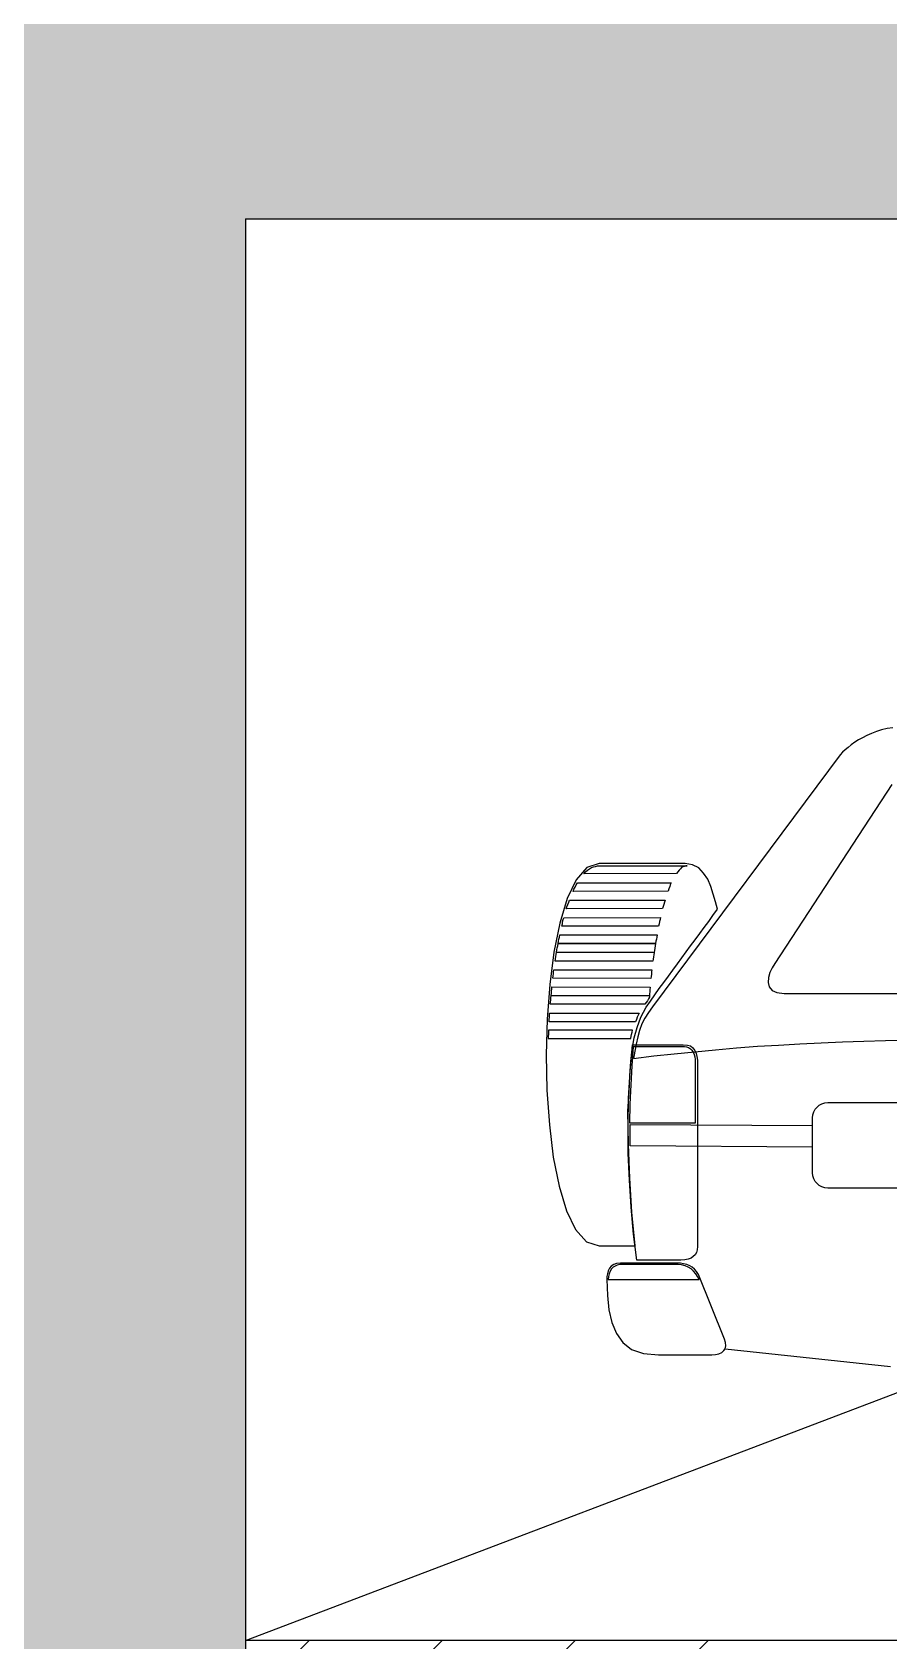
# Model space of a CAD drawing. Header units: millimetres. Extents: x 589 to 1175, y -455 to -172.
# Drawn here: x 611.98 to 613.425, y -194.237 to -191.521 of the extents above; entities that cross this region are included whole.
import ezdxf

# ---------------------------------------------------------------- set-up
doc = ezdxf.new("R2010")
doc.units = ezdxf.units.MM
for name, color, linetype in [('pohled', 4, 'Continuous'), ('SRAFA', 251, 'Continuous'), ('stafaz', 252, 'Continuous'), ('ZDIVO', 1, 'Continuous')]:
    doc.layers.add(name, color=color, linetype=linetype)

# ---------------------------------------------------------------- blocks, each defined once
blk = doc.blocks.new('A$C04E35D7F')
at = {"linetype": 'Continuous'}
for p, q in [((-43.41, 152.41), (-44.12, 152.03)), ((-42.7, 152.79), (-43.41, 152.41)), ((-41.89, 153.12), (-42.7, 152.79)), ((-41.07, 153.45), (-41.89, 153.12)), ((-40.2, 153.72), (-41.07, 153.45)), ((-39.27, 153.94), (-40.2, 153.72)), ((-38.34, 154.1), (-39.27, 153.94)), ((-47.18, 149.52), (-78.87, 106.98)), ((-46.79, 149.96), (-47.18, 149.52)), ((-46.36, 150.39), (-46.79, 149.96)), ((-45.87, 150.77), (-46.36, 150.39)), ((-45.32, 151.21), (-45.87, 150.77)), ((-44.72, 151.65), (-45.32, 151.21)), ((-44.12, 152.03), (-44.72, 151.65)), ((-38.5, 144.5), (-58.25, 114.29)), ((-89.94, 130.48), (-91.74, 128.41)), ((-87.86, 131.19), (-89.94, 130.48)), ((-89.5, 130.27), (-89.17, 130.48)), ((-89.17, 130.48), (-88.85, 130.59)), ((-88.85, 130.59), (-88.46, 130.7)), ((-88.46, 130.7), (-88.14, 130.81)), ((-88.14, 130.81), (-87.75, 130.81)), ((-73.36, 131.19), (-87.86, 131.19)), ((-87.75, 130.81), (-73.03, 130.81)), ((-73.96, 130.48), (-74.17, 130.27)), ((-73.74, 130.59), (-73.96, 130.48)), ((-73.52, 130.7), (-73.74, 130.59)), ((-73.25, 130.81), (-73.52, 130.7)), ((-72.1, 130.98), (-73.36, 131.19)), ((-73.03, 130.81), (-73.25, 130.81)), ((-71.07, 130.43), (-72.1, 130.98)), ((-70.25, 129.56), (-71.07, 130.43)), ((-91.74, 128.41), (-93.26, 125.25)), ((-91.74, 127.6), (-91.52, 127.92)), ((-91.52, 127.92), (-75.7, 127.92)), ((-90.48, 129.45), (-90.15, 129.78)), ((-74.83, 129.5), (-90.48, 129.45)), ((-90.15, 129.78), (-89.83, 130.05)), ((-89.83, 130.05), (-89.5, 130.27)), ((-75.7, 127.92), (-75.86, 127.6)), ((-74.61, 129.78), (-74.83, 129.5)), ((-74.39, 130.05), (-74.61, 129.78)), ((-74.17, 130.27), (-74.39, 130.05)), ((-69.54, 128.52), (-70.25, 129.56)), ((-69.05, 127.27), (-69.54, 128.52)), ((-93.26, 125.25), (-94.52, 121.1)), ((-92.99, 124.65), (-92.88, 124.98)), ((-92.88, 124.98), (-76.74, 124.98)), ((-92.28, 126.45), (-92.12, 126.83)), ((-76.25, 126.5), (-92.28, 126.45)), ((-92.12, 126.83), (-91.9, 127.21)), ((-91.9, 127.21), (-91.74, 127.6)), ((-76.74, 124.98), (-76.85, 124.65)), ((-76.14, 126.88), (-76.25, 126.5)), ((-75.97, 127.27), (-76.14, 126.88)), ((-75.86, 127.6), (-75.97, 127.27)), ((-68.61, 126.01), (-69.05, 127.27)), ((-68.23, 124.7), (-68.61, 126.01)), ((-93.43, 123.5), (-93.32, 123.89)), ((-77.17, 123.56), (-93.43, 123.5)), ((-93.32, 123.89), (-93.15, 124.27)), ((-93.15, 124.27), (-92.99, 124.65)), ((-77.06, 123.94), (-77.17, 123.56)), ((-76.96, 124.27), (-77.06, 123.94)), ((-76.85, 124.65), (-76.96, 124.27)), ((-69.37, 121.38), (-68.67, 122.41)), ((-68.67, 122.41), (-67.9, 123.45)), ((-67.9, 123.45), (-68.23, 124.7)), ((-94.52, 121.1), (-95.5, 116.2)), ((-94.19, 120.61), (-94.08, 121)), ((-77.83, 120.61), (-94.19, 120.61)), ((-94.08, 121), (-94.03, 121.32)), ((-94.03, 121.32), (-93.92, 121.7)), ((-93.92, 121.7), (-93.81, 122.03)), ((-93.81, 122.03), (-77.5, 122.09)), ((-77.72, 121), (-77.83, 120.61)), ((-77.66, 121.38), (-77.72, 121)), ((-77.56, 121.7), (-77.66, 121.38)), ((-77.5, 122.09), (-77.56, 121.7)), ((-70.9, 119.36), (-70.14, 120.4)), ((-70.14, 120.4), (-69.37, 121.38)), ((-95.01, 116.58), (-94.95, 116.96)), ((-94.95, 116.96), (-94.85, 117.29)), ((-94.85, 117.29), (-94.79, 117.67)), ((-94.79, 117.67), (-94.74, 118.05)), ((-94.79, 117.67), (-78.37, 117.67)), ((-78.37, 117.67), (-94.79, 117.67)), ((-94.74, 118.05), (-94.68, 118.43)), ((-94.68, 118.43), (-94.57, 118.76)), ((-94.57, 118.76), (-94.52, 119.14)), ((-94.52, 119.14), (-78.1, 119.14)), ((-78.48, 116.9), (-78.54, 116.52)), ((-78.43, 117.29), (-78.48, 116.9)), ((-78.37, 117.67), (-78.43, 117.29)), ((-78.32, 118.05), (-78.37, 117.67)), ((-78.21, 118.43), (-78.32, 118.05)), ((-78.16, 118.76), (-78.21, 118.43)), ((-78.1, 119.14), (-78.16, 118.76)), ((-73.19, 116.25), (-72.43, 117.29)), ((-72.43, 117.29), (-71.66, 118.32)), ((-71.66, 118.32), (-70.9, 119.36)), ((-95.5, 116.2), (-96.21, 110.74)), ((-95.28, 114.72), (-95.23, 115.11)), ((-78.81, 114.67), (-95.28, 114.72)), ((-95.23, 115.11), (-95.17, 115.49)), ((-95.17, 115.49), (-95.12, 115.81)), ((-95.12, 115.81), (-95.06, 116.2)), ((-95.06, 116.2), (-95.01, 116.58)), ((-95.06, 116.2), (-78.59, 116.14)), ((-78.59, 116.14), (-95.06, 116.2)), ((-78.76, 115.05), (-78.81, 114.67)), ((-78.7, 115.43), (-78.76, 115.05)), ((-78.65, 115.76), (-78.7, 115.43)), ((-78.59, 116.14), (-78.65, 115.76)), ((-78.54, 116.52), (-78.59, 116.14)), ((-75.43, 113.2), (-74.66, 114.23)), ((-74.66, 114.23), (-73.9, 115.27)), ((-73.9, 115.27), (-73.19, 116.25)), ((-58.25, 114.29), (-58.68, 113.58)), ((-95.66, 111.83), (-95.61, 112.21)), ((-79.14, 111.78), (-95.66, 111.83)), ((-95.61, 112.21), (-95.55, 112.54)), ((-95.55, 112.87), (-95.5, 113.25)), ((-95.55, 112.54), (-95.55, 112.87)), ((-95.5, 113.25), (-78.97, 113.25)), ((-79.08, 112.1), (-79.14, 111.78)), ((-79.03, 112.49), (-79.08, 112.1)), ((-78.97, 113.25), (-79.03, 112.87)), ((-79.03, 112.87), (-79.03, 112.49)), ((-76.96, 111.12), (-76.19, 112.16)), ((-76.19, 112.16), (-75.43, 113.2)), ((-59.28, 111.94), (-59.34, 111.12)), ((-59.07, 112.76), (-59.28, 111.94)), ((-58.68, 113.58), (-59.07, 112.76)), ((-96.21, 110.74), (-96.64, 104.91)), ((-96.05, 108.51), (-95.99, 108.89)), ((-95.99, 108.89), (-95.94, 109.27)), ((-95.99, 108.89), (-79.35, 108.83)), ((-79.35, 108.83), (-95.99, 108.89)), ((-95.94, 109.65), (-95.88, 109.98)), ((-95.94, 109.27), (-95.94, 109.65)), ((-95.88, 109.98), (-95.88, 110.36)), ((-95.88, 110.36), (-79.25, 110.31)), ((-79.35, 108.61), (-79.57, 108.34)), ((-79.3, 109.49), (-79.35, 109.16)), ((-79.35, 109.16), (-79.35, 108.83)), ((-79.35, 108.83), (-79.35, 108.78)), ((-79.35, 108.78), (-79.35, 108.72)), ((-79.35, 108.72), (-79.35, 108.67)), ((-79.35, 108.67), (-79.35, 108.61)), ((-79.25, 110.31), (-79.3, 109.87)), ((-79.3, 109.87), (-79.3, 109.49)), ((-79.19, 107.96), (-78.48, 109)), ((-78.48, 109), (-77.72, 110.09)), ((-77.72, 110.09), (-76.96, 111.12)), ((-59.34, 111.12), (-59.18, 110.36)), ((-59.18, 110.36), (-58.68, 109.76)), ((-58.68, 109.76), (-57.87, 109.38)), ((-57.87, 109.38), (-56.67, 109.21)), ((-56.67, 109.21), (26.72, 109.21)), ((-96.26, 105.56), (-96.26, 105.94)), ((-96.26, 105.94), (-81.1, 105.94)), ((-96.15, 107.41), (-96.1, 107.8)), ((-80.17, 107.41), (-96.15, 107.41)), ((-96.1, 107.8), (-96.05, 108.18)), ((-96.05, 108.18), (-96.05, 108.51)), ((-81.1, 105.94), (-81.27, 105.56)), ((-80.83, 105.23), (-79.96, 106.92)), ((-79.96, 107.74), (-80.17, 107.41)), ((-79.57, 106.05), (-80.17, 105.07)), ((-79.74, 108.01), (-79.96, 107.74)), ((-79.96, 106.92), (-79.19, 107.96)), ((-79.57, 108.34), (-79.74, 108.01)), ((-78.87, 106.98), (-79.57, 106.05)), ((-96.64, 104.91), (-96.81, 98.91)), ((-96.32, 104.85), (-96.26, 105.23)), ((-96.32, 104.47), (-96.32, 104.85)), ((-81.75, 104.47), (-96.32, 104.47)), ((-96.26, 105.23), (-96.26, 105.56)), ((-81.97, 101.74), (-81.48, 103.49)), ((-81.59, 104.85), (-81.75, 104.47)), ((-81.43, 105.23), (-81.59, 104.85)), ((-81.48, 103.49), (-80.83, 105.23)), ((-81.27, 105.56), (-81.43, 105.23)), ((-80.66, 104.09), (-81.05, 103)), ((-80.17, 105.07), (-80.66, 104.09)), ((-96.43, 102.34), (-96.48, 102.01)), ((-96.48, 102.01), (-96.48, 101.63)), ((-96.48, 101.63), (-82.52, 101.63)), ((-96.43, 103.05), (-96.43, 102.67)), ((-82.25, 103.05), (-96.43, 103.05)), ((-96.43, 102.67), (-96.43, 102.34)), ((-82.63, 96.07), (-82.25, 100.6)), ((-82.52, 101.63), (-82.47, 102.01)), ((-82.47, 102.01), (-82.41, 102.34)), ((-82.41, 102.34), (-82.3, 102.72)), ((-82.3, 102.72), (-82.25, 103.05)), ((-82.3, 99.83), (-81.97, 101.74)), ((-82.25, 100.6), (-73.68, 100.6)), ((-81.65, 100.71), (-81.86, 99.51)), ((-81.37, 101.91), (-81.65, 100.71)), ((-81.05, 103), (-81.37, 101.91)), ((-73.68, 100.6), (-72.97, 100.54)), ((-72.97, 100.54), (-72.48, 100.38)), ((-61.14, 100.33), (-57.59, 100.54)), ((-57.59, 100.54), (-54, 100.76)), ((-54, 100.76), (-50.39, 100.92)), ((-50.39, 100.92), (-46.79, 101.09)), ((-46.79, 101.09), (-43.19, 101.2)), ((-43.19, 101.2), (-39.54, 101.31)), ((-39.54, 101.31), (-35.94, 101.36)), ((-96.81, 98.91), (-96.7, 92.91)), ((-82.68, 95.36), (-82.52, 97.76)), ((-82.52, 97.76), (-82.3, 99.83)), ((-82.3, 97.05), (-82.08, 100.27)), ((-82.08, 100.27), (-73.47, 100.27)), ((-81.86, 99.51), (-82.08, 98.25)), ((-82.08, 98.25), (-78.65, 98.69)), ((-78.65, 98.69), (-75.21, 99.07)), ((-75.21, 99.07), (-71.72, 99.4)), ((-73.47, 100.27), (-73.14, 100.22)), ((-73.14, 100.22), (-72.81, 100.11)), ((-72.81, 100.11), (-72.48, 99.89)), ((-72.48, 100.38), (-72.05, 100.05)), ((-72.48, 99.89), (-72.21, 99.67)), ((-72.21, 99.67), (-71.99, 99.34)), ((-72.05, 100.05), (-71.72, 99.61)), ((-71.99, 99.34), (-71.83, 98.96)), ((-71.83, 98.96), (-71.72, 98.52)), ((-71.72, 99.4), (-68.23, 99.72)), ((-71.72, 99.61), (-71.5, 99.13)), ((-71.72, 98.52), (-71.66, 98.09)), ((-71.66, 98.09), (-71.66, 87.34)), ((-71.5, 99.13), (-71.39, 98.58)), ((-71.39, 98.58), (-71.28, 97.98)), ((-71.28, 97.98), (-71.28, 97.32)), ((-68.23, 99.72), (-64.68, 100.05)), ((-64.68, 100.05), (-61.14, 100.33)), ((-82.9, 91.49), (-82.63, 96.07)), ((-82.79, 92.58), (-82.68, 95.36)), ((-82.47, 93.83), (-82.3, 97.05)), ((-71.28, 97.32), (-71.28, 66.51)), ((-96.7, 92.91), (-96.26, 87.07)), ((-83.01, 89.42), (-82.79, 92.58)), ((-82.63, 90.56), (-82.47, 93.83)), ((-82.95, 86.91), (-82.9, 91.49)), ((-82.68, 87.34), (-82.63, 90.56)), ((-51.65, 89.25), (-51.43, 89.69)), ((-51.43, 89.69), (-51.1, 90.07)), ((-51.1, 90.07), (-50.72, 90.4)), ((-50.72, 90.4), (-50.29, 90.62)), ((-50.29, 90.62), (-49.79, 90.78)), ((-49.79, 90.78), (-49.3, 90.83)), ((-49.3, 90.83), (-37.2, 90.83)), ((-96.26, 87.07), (-95.61, 81.62)), ((-82.9, 83.74), (-83.01, 89.42)), ((-82.95, 82.27), (-82.95, 86.91)), ((-71.66, 87.34), (-82.68, 87.34)), ((-82.63, 83.53), (-82.63, 87.12)), ((-82.63, 87.12), (-51.87, 86.96)), ((-51.87, 88.27), (-51.81, 88.76)), ((-51.87, 78.94), (-51.87, 88.27)), ((-51.81, 88.76), (-51.65, 89.25)), ((-95.61, 81.62), (-94.63, 76.71)), ((-82.74, 77.69), (-82.95, 82.27)), ((-82.68, 78.07), (-82.9, 83.74)), ((-51.87, 83.32), (-82.63, 83.53)), ((-51.81, 78.45), (-51.87, 78.94)), ((-94.63, 76.71), (-93.37, 72.56)), ((-82.47, 73.16), (-82.74, 77.69)), ((-82.36, 72.34), (-82.68, 78.07)), ((-51.65, 77.96), (-51.81, 78.45)), ((-51.43, 77.53), (-51.65, 77.96)), ((-51.1, 77.14), (-51.43, 77.53)), ((-50.72, 76.82), (-51.1, 77.14)), ((-50.29, 76.6), (-50.72, 76.82)), ((-49.79, 76.44), (-50.29, 76.6)), ((-49.3, 76.38), (-49.79, 76.44)), ((-37.2, 76.38), (-49.3, 76.38)), ((-93.37, 72.56), (-91.84, 69.4)), ((-82.08, 68.64), (-82.47, 73.16)), ((-81.81, 66.62), (-82.36, 72.34)), ((-91.84, 69.4), (-89.99, 67.33)), ((-81.54, 64.22), (-82.08, 68.64)), ((-89.99, 67.33), (-87.86, 66.62)), ((-87.86, 66.62), (-81.81, 66.62)), ((-71.45, 65.53), (-71.66, 65.15)), ((-71.34, 65.96), (-71.45, 65.53)), ((-71.28, 66.51), (-71.34, 65.96)), ((-86.12, 62.86), (-86.34, 62.42)), ((-85.85, 63.24), (-86.12, 62.86)), ((-85.79, 62.75), (-86.01, 62.36)), ((-85.41, 63.51), (-85.85, 63.24)), ((-85.52, 63.02), (-85.79, 62.75)), ((-85.19, 63.24), (-85.52, 63.02)), ((-84.92, 63.67), (-85.41, 63.51)), ((-84.81, 63.4), (-85.19, 63.24)), ((-84.26, 63.73), (-84.92, 63.67)), ((-84.37, 63.51), (-84.81, 63.4)), ((-74.56, 63.51), (-84.37, 63.51)), ((-74.83, 63.73), (-84.26, 63.73)), ((-74.06, 64.22), (-81.54, 64.22)), ((-74.17, 63.73), (-74.83, 63.73)), ((-73.96, 63.46), (-74.56, 63.51)), ((-73.63, 63.62), (-74.17, 63.73)), ((-73.41, 64.27), (-74.06, 64.22)), ((-73.36, 63.29), (-73.96, 63.46)), ((-73.08, 63.51), (-73.63, 63.62)), ((-72.86, 64.38), (-73.41, 64.27)), ((-72.86, 63.07), (-73.36, 63.29)), ((-72.59, 63.29), (-73.08, 63.51)), ((-72.37, 64.55), (-72.86, 64.38)), ((-72.37, 62.75), (-72.86, 63.07)), ((-72.16, 63.02), (-72.59, 63.29)), ((-71.99, 64.82), (-72.37, 64.55)), ((-71.94, 62.36), (-72.37, 62.75)), ((-71.77, 62.69), (-72.16, 63.02)), ((-71.66, 65.15), (-71.99, 64.82)), ((-71.45, 62.31), (-71.77, 62.69)), ((-86.45, 61.93), (-86.55, 61.44)), ((-86.55, 61.44), (-86.55, 60.95)), ((-86.55, 60.95), (-86.45, 58.28)), ((-86.34, 62.42), (-86.45, 61.93)), ((-86.28, 61.44), (-86.34, 60.95)), ((-86.34, 60.95), (-71.01, 60.95)), ((-86.17, 61.93), (-86.28, 61.44)), ((-86.01, 62.36), (-86.17, 61.93)), ((-71.56, 61.93), (-71.94, 62.36)), ((-71.28, 61.44), (-71.56, 61.93)), ((-71.12, 61.82), (-71.45, 62.31)), ((-71.01, 60.95), (-71.28, 61.44)), ((-66.7, 50.91), (-71.12, 61.82)), ((-86.45, 58.28), (-86.23, 55.82)), ((-86.23, 55.82), (-85.74, 53.69)), ((-85.74, 53.69), (-84.97, 51.84)), ((-84.97, 51.84), (-83.88, 50.31)), ((-83.88, 50.31), (-82.41, 49.17)), ((-82.41, 49.17), (-80.39, 48.46)), ((-67.19, 48.62), (-66.81, 48.95)), ((-66.81, 48.95), (-66.59, 49.28)), ((-66.54, 50.31), (-66.7, 50.91)), ((-66.59, 49.28), (-66.48, 49.77)), ((-66.48, 49.77), (-66.54, 50.31)), ((-80.39, 48.46), (-77.88, 48.24)), ((-77.88, 48.24), (-68.88, 48.24)), ((-68.88, 48.24), (-68.23, 48.3)), ((-68.23, 48.3), (-67.68, 48.4)), ((-67.68, 48.4), (-67.19, 48.62))]:
    blk.add_line(p, q, dxfattribs=at)
blk.add_line((-66.59, 49.28), (-38.72, 46.28))

msp = doc.modelspace()

# ---------------------------------------------------------------- hatches: boundary and pattern name
at = {"layer": 'SRAFA'}
h = msp.add_hatch(color=256, dxfattribs=at)
h.dxf.hatch_style = 1
h.paths.add_polyline_path([(613.0897, -188.5697), (613.0897, -191.4364), (610.5197, -191.4364), (610.5197, -191.6114), (610.2497, -191.6114), (610.2497, -191.7364), (611.8897, -191.7364), (611.8897, -194.2364), (608.0897, -194.2364), (608.0897, -193.1864), (599.7897, -193.1864), (599.7897, -191.9864), (599.1064, -191.9864), (599.3397, -193.3864), (599.3397, -194.1864), (599.8897, -194.1864), (599.8897, -193.3864), (607.8897, -193.3864), (607.8897, -194.4364), (611.7897, -194.4364), (611.7897, -195.2364), (612.3397, -195.2364), (612.3397, -194.2364), (612.3397, -191.8364), (618.6397, -191.8364), (618.6397, -190.2364), (618.1897, -190.2364), (618.1897, -191.4364), (613.2397, -191.4364), (613.2397, -188.5447), (618.1897, -187.7197), (618.1897, -189.3364), (618.6397, -189.3364), (618.6397, -187.2392), (598.8645, -190.5351), (598.9564, -191.0864), (599.7897, -191.0864), (599.7897, -190.7864)])
h.paths.add_polyline_path([(608.4897, -191.4364), (608.4897, -191.7364), (610.2497, -191.7364), (610.2497, -191.6114), (610.5197, -191.6114), (610.5197, -191.4364), (610.0397, -191.4364)], flags=17)
h = msp.add_hatch(dxfattribs=at)
h.set_pattern_fill('ANSI34,_O', color=256, scale=0.05)
h.set_pattern_definition([(45, (-50.033, 0), (-0.6735192, 0.6735192), []), (45, (-49.8085, 0), (-0.6735192, 0.6735192), []), (45, (-49.584, 0), (-0.6735192, 0.6735192), []), (45, (-49.3595, 0), (-0.6735192, 0.6735192), [])])
h.paths.add_polyline_path([(611.7897, -194.4364), (607.8897, -194.4364), (607.8897, -193.3864), (599.8897, -193.3864), (599.8897, -194.1864), (599.3397, -194.1864), (599.3397, -193.3864), (599.3064, -193.1864), (588.9397, -193.1864), (595.2352, -195.5944), (618.1122, -195.5944), (623.3397, -194.2364), (616.2166, -194.2364), (616.2074, -194.2366), (616.1981, -194.2364), (613.8338, -194.2364), (613.8245, -194.2366), (613.8152, -194.2364), (612.3397, -194.2364), (612.3397, -195.2364), (611.7897, -195.2364)])

# ---------------------------------------------------------------- linework, layer by layer
at = {"layer": 'pohled'}
msp.add_line((612.3397, -194.2364), (618.6397, -191.8364), dxfattribs=at)
at = {"layer": 'ZDIVO'}
for p, q in [((612.3397, -191.8364), (612.3397, -194.2364)), ((612.3397, -191.8364), (618.6397, -191.8364)), ((623.3397, -194.2364), (612.3397, -194.2364)), ((612.3397, -194.2364), (612.3397, -195.2364))]:
    msp.add_line(p, q, dxfattribs=at)

# ---------------------------------------------------------------- block references
at = {"layer": 'stafaz', "xscale": 0.01, "yscale": 0.01, "zscale": 0.01}
msp.add_blockref('A$C04E35D7F', (613.8152, -194.2364), dxfattribs=at)

doc.saveas('drawing.dxf')
